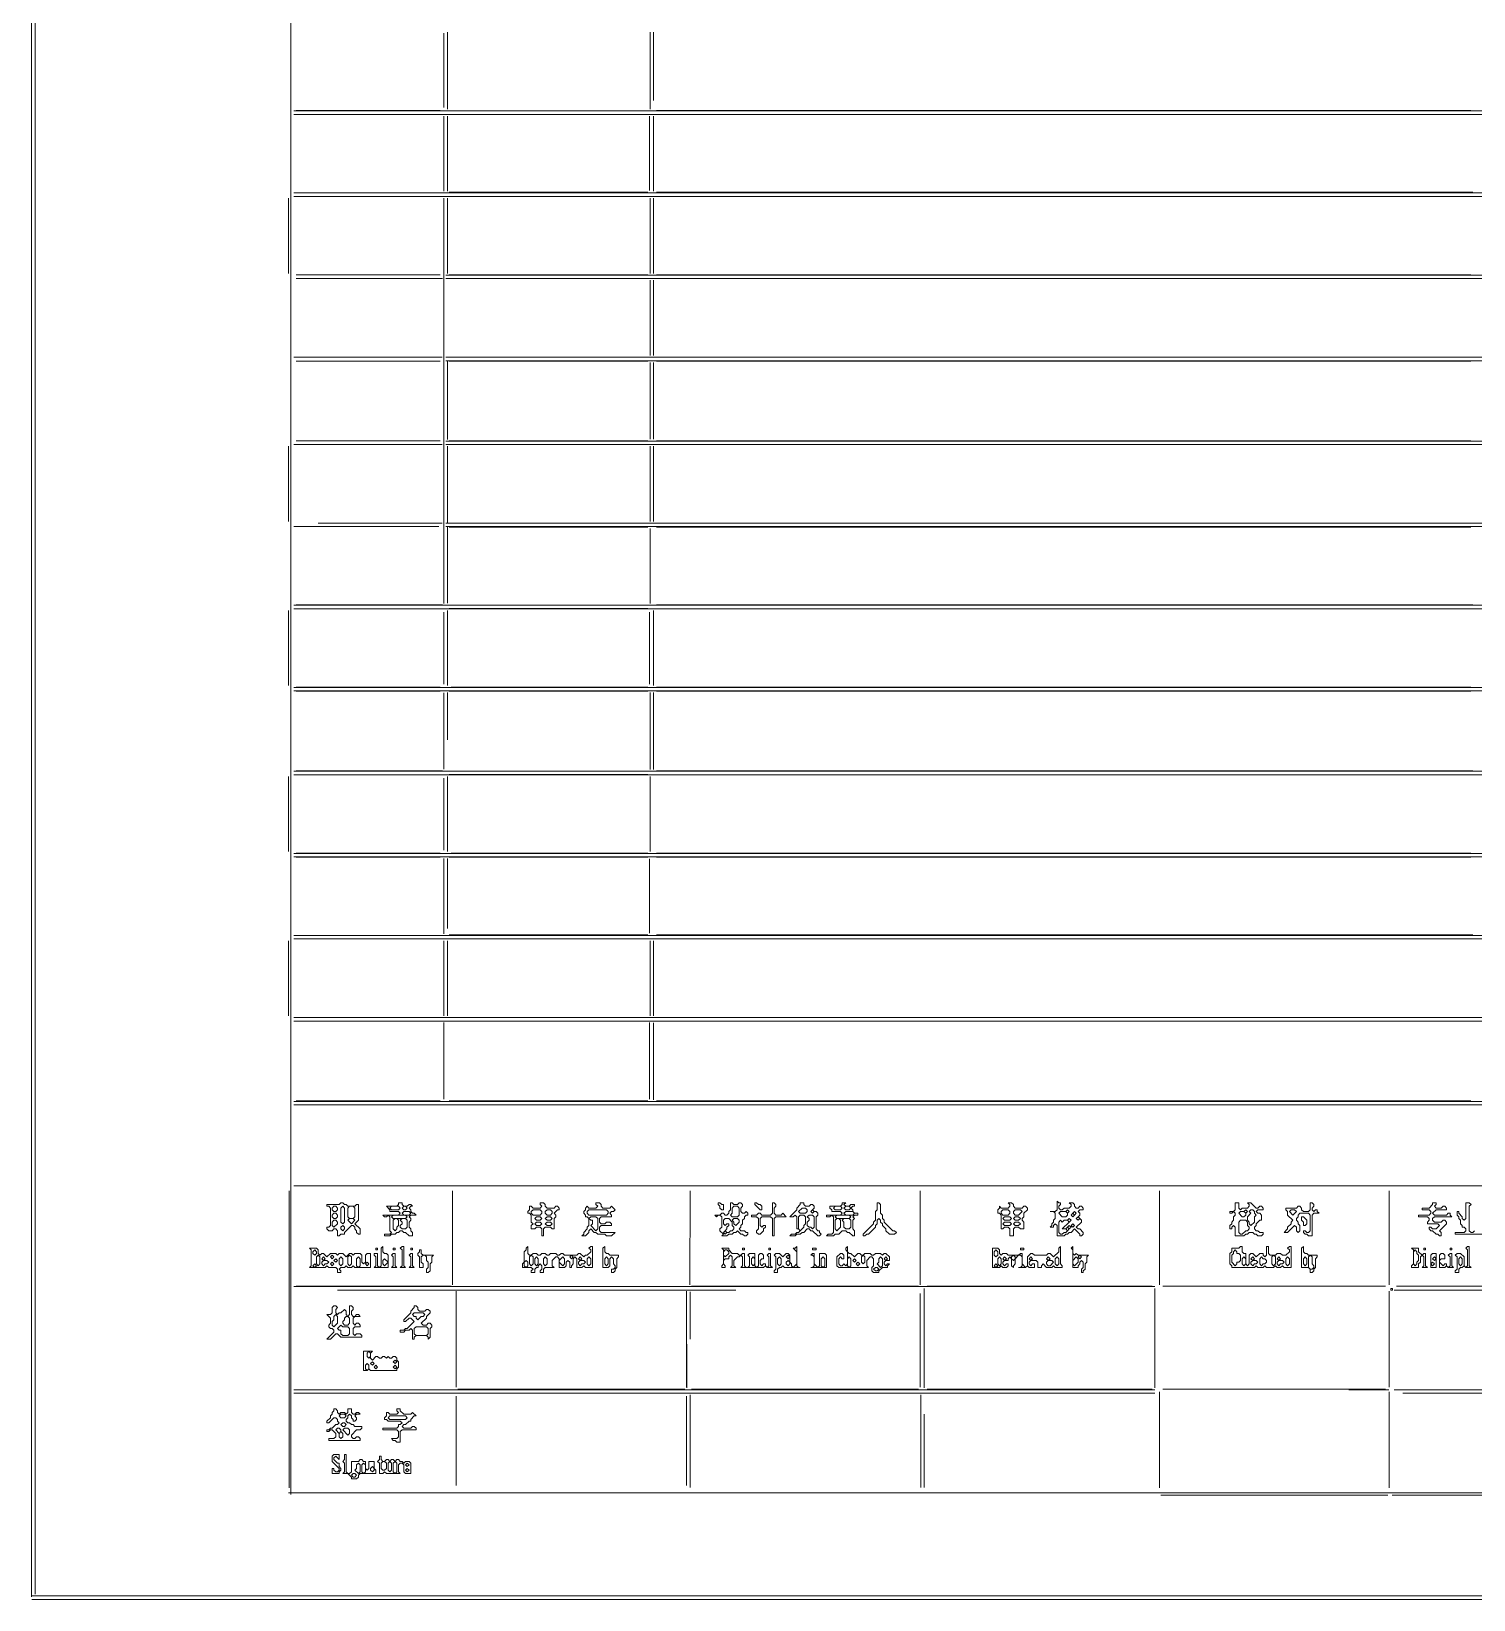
# Model space of a CAD drawing. Extents: x 58 to 1299, y 68 to 1824.
# Drawn here: x 58 to 884, y 68 to 966 of the extents above; entities that cross this region are included whole.
import ezdxf

# ---------------------------------------------------------------- set-up
doc = ezdxf.new("R2010")
doc.units = 0
doc.layers.add('TEXT_FALLBACK_OUTLINE', color=2, linetype='Continuous', lineweight=0)
doc.layers.add('TRACE_STRAIGHT', color=5, linetype='Continuous', lineweight=0)

msp = doc.modelspace()

# ---------------------------------------------------------------- linework, layer by layer
at = {"layer": 'TEXT_FALLBACK_OUTLINE', "color": 2}
for points in [[(235, 295), (234, 294), (227, 294), (227, 293), (228, 293), (229, 292), (229, 282), (228, 281), (227, 281), (227, 280), (228, 279), (230, 279), (231, 280), (232, 280), (233, 279), (233, 276), (234, 276), (235, 277), (237, 277), (237, 278), (241, 282), (242, 282), (243, 281), (243, 280), (244, 279), (244, 278), (245, 277), (246, 277), (246, 280), (243, 283), (245, 285), (245, 294), (244, 294), (243, 293), (239, 293), (238, 294), (237, 294), (236, 295)], [(230, 292), (231, 293), (232, 293), (233, 292), (233, 291), (232, 290), (231, 290), (230, 291)], [(230, 288), (231, 289), (232, 289), (233, 288), (233, 287), (232, 286), (231, 286), (230, 287)], [(235, 292), (236, 293), (237, 292), (237, 284), (236, 283), (235, 284)], [(239, 292), (240, 293), (242, 293), (243, 292), (243, 287), (242, 286), (240, 286), (239, 287)], [(268, 295), (268, 294), (267, 293), (261, 293), (263, 291), (263, 290), (268, 290), (269, 289), (268, 288), (259, 288), (260, 287), (261, 287), (262, 288), (263, 287), (263, 279), (264, 278), (263, 277), (260, 277), (260, 276), (263, 276), (264, 277), (266, 277), (267, 278), (268, 278), (269, 279), (270, 279), (271, 278), (272, 278), (274, 276), (276, 276), (276, 278), (275, 279), (275, 280), (274, 281), (274, 284), (275, 285), (275, 286), (274, 287), (275, 288), (278, 288), (277, 289), (276, 289), (275, 290), (275, 291), (274, 292), (275, 293), (276, 293), (275, 294), (274, 294), (273, 293), (271, 293), (270, 294), (270, 295)], [(263, 292), (264, 293), (268, 293), (269, 292), (268, 291), (264, 291)], [(264, 287), (265, 288), (272, 288), (273, 287), (272, 286), (265, 286)], [(270, 292), (271, 293), (272, 293), (273, 292), (272, 291), (271, 291)], [(270, 289), (271, 290), (274, 290), (275, 289), (274, 288), (271, 288)], [(349, 295), (349, 294), (350, 293), (349, 292), (345, 292), (344, 293), (343, 293), (343, 291), (342, 290), (342, 289), (343, 289), (344, 288), (344, 284), (345, 283), (344, 282), (344, 280), (346, 280), (347, 281), (349, 281), (350, 280), (350, 276), (351, 276), (351, 280), (352, 281), (355, 281), (356, 280), (357, 280), (357, 286), (358, 287), (358, 288), (357, 289), (359, 291), (360, 291), (360, 292), (359, 293), (358, 293), (357, 292), (353, 292), (352, 293), (352, 294), (351, 295)], [(344, 290), (345, 291), (349, 291), (350, 290), (350, 289), (349, 288), (345, 288), (344, 289)], [(352, 290), (353, 291), (355, 291), (356, 290), (356, 289), (355, 288), (353, 288), (352, 289)], [(381, 295), (381, 294), (382, 293), (381, 292), (377, 292), (376, 293), (375, 292), (375, 291), (374, 290), (374, 289), (375, 288), (375, 287), (376, 287), (377, 286), (377, 282), (376, 281), (376, 280), (374, 278), (374, 277), (373, 276), (375, 276), (377, 278), (377, 279), (378, 280), (380, 278), (381, 278), (382, 277), (386, 277), (387, 276), (390, 276), (392, 278), (384, 278), (383, 279), (383, 281), (384, 282), (390, 282), (390, 283), (389, 284), (387, 284), (386, 283), (384, 283), (383, 284), (383, 286), (384, 287), (390, 287), (390, 288), (389, 289), (390, 290), (391, 290), (392, 291), (390, 293), (389, 292), (385, 292), (384, 293), (384, 294), (383, 295)], [(376, 290), (377, 291), (387, 291), (388, 290), (388, 289), (387, 288), (377, 288), (376, 289)], [(458, 295), (458, 291), (457, 290), (457, 289), (456, 288), (455, 288), (454, 289), (453, 289), (452, 288), (449, 288), (450, 287), (451, 288), (452, 288), (453, 287), (453, 281), (452, 280), (452, 279), (454, 277), (453, 276), (456, 276), (457, 277), (459, 277), (460, 278), (461, 278), (462, 279), (464, 277), (465, 277), (466, 276), (467, 276), (468, 277), (468, 278), (467, 278), (466, 279), (464, 279), (463, 280), (464, 281), (464, 282), (465, 283), (465, 285), (466, 286), (466, 287), (467, 288), (468, 288), (468, 289), (467, 290), (466, 289), (465, 289), (464, 290), (464, 292), (465, 293), (465, 294), (464, 295), (463, 295), (462, 294), (460, 294), (459, 295)], [(451, 295), (451, 294), (452, 293), (452, 292), (453, 291), (454, 291), (454, 294), (453, 294), (452, 295)], [(459, 292), (460, 293), (462, 293), (463, 292), (463, 288), (462, 287), (459, 287), (458, 288), (459, 289)], [(482, 295), (482, 289), (481, 288), (476, 288), (475, 289), (474, 289), (473, 288), (470, 288), (470, 287), (473, 287), (474, 286), (474, 280), (473, 279), (473, 278), (474, 277), (475, 277), (477, 279), (477, 280), (478, 281), (478, 282), (477, 282), (476, 281), (475, 282), (475, 286), (476, 287), (481, 287), (482, 286), (482, 276), (483, 276), (483, 286), (484, 287), (490, 287), (488, 289), (487, 288), (484, 288), (483, 289), (483, 292), (484, 293), (484, 294), (483, 295)], [(472, 295), (472, 294), (475, 291), (476, 291), (476, 293), (475, 294), (474, 294), (473, 295)], [(498, 295), (498, 294), (496, 292), (496, 291), (492, 287), (494, 287), (495, 288), (496, 287), (496, 280), (497, 280), (498, 279), (497, 278), (496, 278), (495, 277), (493, 277), (492, 276), (495, 276), (496, 277), (498, 277), (499, 278), (500, 278), (502, 280), (503, 280), (504, 279), (505, 279), (508, 276), (509, 276), (510, 277), (509, 278), (509, 279), (508, 279), (507, 280), (507, 287), (508, 288), (508, 289), (507, 290), (506, 290), (505, 291), (506, 292), (506, 293), (505, 294), (504, 294), (503, 293), (501, 293), (500, 294), (500, 295)], [(499, 292), (501, 292), (502, 291), (502, 290), (501, 289), (498, 289), (497, 290)], [(497, 287), (498, 288), (500, 288), (501, 287), (501, 283), (500, 282), (500, 281), (498, 279), (497, 280)], [(502, 287), (503, 288), (505, 288), (506, 287), (506, 281), (505, 280), (504, 281), (503, 281), (502, 282), (502, 284), (503, 285), (503, 286)], [(504, 290), (505, 291), (506, 290), (505, 289)], [(522, 295), (522, 294), (521, 293), (515, 293), (515, 292), (516, 291), (516, 290), (521, 290), (522, 289), (521, 288), (513, 288), (513, 287), (515, 287), (516, 288), (517, 287), (517, 278), (516, 277), (514, 277), (513, 276), (517, 276), (518, 277), (520, 277), (522, 279), (524, 279), (525, 278), (526, 278), (528, 276), (529, 276), (529, 279), (528, 280), (528, 285), (529, 286), (528, 287), (529, 288), (531, 288), (531, 289), (529, 289), (528, 290), (528, 291), (527, 292), (528, 293), (529, 293), (529, 294), (527, 294), (526, 293), (524, 293), (523, 294), (524, 295)], [(517, 292), (518, 293), (521, 293), (522, 292), (521, 291), (518, 291)], [(518, 287), (519, 288), (526, 288), (527, 287), (526, 286), (519, 286)], [(523, 292), (524, 293), (526, 293), (527, 292), (526, 291), (524, 291)], [(523, 289), (524, 290), (528, 290), (529, 289), (528, 288), (524, 288)], [(542, 295), (542, 291), (541, 290), (541, 285), (540, 284), (540, 283), (534, 277), (534, 276), (535, 276), (536, 277), (537, 277), (541, 281), (541, 282), (542, 283), (542, 285), (543, 286), (544, 285), (544, 284), (545, 283), (545, 282), (547, 280), (547, 279), (549, 277), (552, 277), (553, 278), (552, 279), (551, 279), (546, 284), (546, 285), (545, 286), (545, 288), (544, 289), (544, 294), (543, 295)], [(617, 295), (618, 294), (618, 293), (617, 292), (613, 292), (612, 293), (612, 292), (611, 291), (611, 289), (612, 289), (613, 288), (613, 280), (614, 280), (615, 281), (617, 281), (618, 280), (618, 276), (620, 276), (620, 280), (621, 281), (623, 281), (624, 280), (626, 280), (626, 284), (625, 285), (625, 286), (626, 287), (626, 289), (628, 291), (628, 292), (627, 293), (626, 293), (625, 292), (621, 292), (620, 293), (620, 294), (619, 295)], [(613, 290), (614, 291), (617, 291), (618, 290), (618, 289), (617, 288), (614, 288), (613, 289)], [(620, 290), (621, 291), (624, 291), (625, 290), (623, 288), (621, 288), (620, 289)], [(645, 296), (645, 291), (644, 290), (641, 290), (643, 290), (644, 289), (644, 286), (643, 285), (643, 284), (642, 283), (642, 282), (641, 281), (643, 281), (643, 282), (644, 283), (645, 282), (645, 276), (649, 276), (650, 277), (651, 277), (652, 278), (653, 278), (655, 280), (658, 277), (658, 276), (659, 276), (660, 277), (660, 278), (658, 280), (657, 280), (656, 281), (659, 284), (659, 285), (657, 287), (658, 288), (658, 289), (657, 290), (658, 291), (660, 291), (660, 292), (659, 293), (658, 293), (657, 292), (656, 292), (655, 293), (655, 294), (654, 295), (652, 295), (653, 294), (653, 293), (652, 292), (649, 292), (648, 291), (647, 291), (646, 292), (646, 293), (647, 294), (647, 295), (646, 295)], [(646, 289), (647, 290), (650, 290), (651, 289), (651, 288), (650, 287), (648, 287)], [(650, 290), (651, 291), (652, 290), (651, 289)], [(653, 288), (654, 289), (655, 288), (654, 287)], [(654, 289), (655, 290), (656, 289), (655, 288)], [(747, 295), (747, 291), (746, 290), (744, 290), (744, 289), (745, 289), (746, 290), (747, 289), (747, 288), (746, 287), (746, 285), (745, 284), (745, 283), (744, 282), (744, 280), (745, 280), (745, 281), (746, 282), (747, 281), (747, 276), (752, 276), (753, 277), (754, 277), (755, 278), (757, 278), (758, 277), (759, 277), (760, 276), (762, 276), (763, 277), (763, 278), (761, 278), (760, 279), (759, 279), (758, 280), (758, 281), (759, 282), (759, 283), (761, 285), (762, 285), (762, 288), (761, 289), (760, 289), (759, 290), (760, 291), (763, 291), (763, 292), (762, 293), (761, 293), (760, 292), (759, 292), (756, 295), (754, 295), (755, 294), (755, 293), (754, 292), (751, 292), (750, 291), (749, 292), (749, 295)], [(749, 289), (750, 290), (752, 290), (753, 289), (753, 288), (752, 287), (751, 287)], [(752, 290), (753, 291), (754, 290), (753, 289)], [(755, 290), (756, 291), (757, 291), (758, 290), (758, 289), (759, 288), (758, 287), (758, 284), (756, 282), (755, 283), (755, 284), (754, 285), (754, 287), (756, 289)], [(790, 295), (790, 291), (789, 290), (786, 290), (785, 291), (785, 292), (784, 293), (783, 293), (782, 292), (776, 292), (776, 291), (777, 290), (777, 288), (780, 285), (779, 284), (779, 283), (777, 281), (777, 280), (775, 278), (777, 278), (781, 282), (782, 281), (782, 279), (783, 278), (784, 279), (784, 282), (783, 283), (783, 284), (782, 285), (782, 286), (783, 287), (783, 288), (784, 289), (789, 289), (790, 288), (790, 279), (789, 278), (788, 278), (787, 279), (786, 279), (786, 278), (787, 277), (788, 277), (789, 276), (791, 276), (791, 288), (792, 289), (795, 289), (794, 290), (794, 291), (793, 291), (792, 290), (791, 291), (791, 292), (792, 293), (792, 294), (791, 295)], [(778, 290), (779, 291), (781, 291), (782, 290), (780, 288)], [(860, 295), (860, 294), (858, 292), (854, 292), (854, 291), (858, 291), (859, 290), (859, 289), (858, 288), (852, 288), (852, 287), (857, 287), (858, 286), (858, 285), (857, 284), (857, 283), (863, 283), (864, 282), (862, 280), (860, 280), (859, 281), (858, 281), (858, 280), (859, 279), (860, 279), (862, 277), (863, 277), (864, 276), (865, 276), (865, 278), (864, 279), (868, 283), (868, 284), (867, 285), (866, 285), (865, 284), (861, 284), (860, 285), (860, 286), (861, 287), (871, 287), (870, 288), (870, 289), (869, 289), (868, 288), (861, 288), (860, 289), (862, 291), (868, 291), (868, 292), (867, 293), (866, 293), (865, 292), (862, 292), (861, 293), (862, 294), (862, 295)], [(230, 284), (231, 285), (232, 285), (233, 284), (233, 283), (231, 281), (230, 282)], [(235, 281), (236, 282), (237, 281), (237, 280), (236, 279), (235, 280)], [(239, 285), (240, 286), (242, 286), (243, 285), (241, 283)], [(265, 285), (266, 286), (267, 286), (268, 285), (268, 282), (267, 281), (267, 280), (266, 279), (265, 280)], [(269, 285), (270, 286), (272, 286), (273, 285), (273, 281), (272, 280), (270, 280), (269, 281), (269, 282), (270, 283), (270, 284)], [(346, 286), (347, 287), (349, 287), (350, 286), (349, 285), (347, 285)], [(346, 283), (347, 284), (349, 284), (350, 283), (349, 282), (347, 282)], [(352, 286), (353, 287), (355, 287), (356, 286), (355, 285), (353, 285)], [(352, 283), (353, 284), (355, 284), (356, 283), (355, 282), (353, 282)], [(377, 286), (378, 287), (381, 287), (382, 286), (382, 280), (381, 279), (378, 282), (379, 283), (379, 285), (378, 285)], [(454, 285), (455, 286), (457, 286), (459, 284), (459, 282), (460, 281), (460, 280), (459, 279), (458, 279), (457, 278), (456, 278), (455, 279), (456, 280), (456, 281), (457, 282), (457, 283), (456, 283), (455, 282), (454, 283)], [(454, 278), (455, 279), (456, 278), (455, 277)], [(459, 285), (460, 286), (462, 286), (463, 285), (463, 284), (461, 282), (460, 283), (460, 284)], [(518, 285), (519, 286), (520, 286), (521, 285), (521, 281), (519, 279), (518, 280)], [(522, 285), (523, 286), (526, 286), (527, 285), (527, 281), (526, 280), (524, 280), (523, 281), (523, 284)], [(614, 286), (615, 287), (618, 287), (619, 286), (618, 285), (615, 285)], [(614, 283), (615, 284), (618, 284), (619, 283), (618, 282), (615, 282)], [(620, 286), (621, 287), (623, 287), (624, 286), (623, 285), (621, 285)], [(620, 283), (621, 284), (623, 284), (624, 283), (623, 282), (621, 282)], [(646, 284), (647, 285), (648, 284), (649, 285), (651, 285), (652, 284), (648, 280), (650, 280), (651, 279), (650, 278), (649, 278), (648, 277), (647, 277), (646, 278)], [(650, 280), (651, 281), (652, 280), (651, 279)], [(651, 285), (652, 286), (653, 285), (652, 284)], [(651, 281), (652, 282), (653, 281), (652, 280)], [(653, 282), (654, 283), (655, 282), (654, 281)], [(656, 286), (657, 287), (658, 286), (657, 285)], [(749, 284), (750, 285), (753, 285), (754, 284), (754, 282), (755, 281), (755, 280), (754, 279), (753, 279), (751, 277), (750, 277), (749, 278)], [(785, 287), (785, 285), (786, 284), (786, 282), (787, 282), (788, 283), (788, 285), (786, 287)], [(259, 270), (258, 269), (258, 259), (257, 258), (256, 259), (256, 266), (254, 266), (254, 265), (255, 264), (255, 259), (254, 258), (262, 258), (262, 265), (261, 266), (260, 266), (259, 267)], [(270, 270), (269, 269), (270, 268), (270, 259), (269, 258), (272, 258), (271, 259), (271, 270)], [(386, 270), (385, 269), (385, 258), (388, 258), (389, 259), (389, 263), (390, 264), (391, 263), (391, 260), (392, 259), (392, 258), (391, 257), (390, 257), (390, 255), (391, 255), (392, 256), (392, 257), (393, 258), (393, 263), (394, 264), (394, 265), (389, 265), (388, 266), (387, 266), (386, 267)], [(496, 270), (495, 269), (494, 269), (496, 267), (496, 260), (494, 258), (493, 259), (493, 260), (492, 261), (492, 265), (491, 266), (490, 266), (488, 264), (486, 266), (484, 266), (483, 265), (484, 264), (484, 257), (483, 256), (483, 255), (485, 255), (485, 257), (486, 258), (487, 258), (488, 259), (489, 258), (498, 258), (497, 258), (496, 259)], [(525, 270), (524, 269), (524, 268), (525, 267), (525, 260), (524, 259), (523, 260), (522, 259), (521, 259), (520, 260), (520, 263), (521, 264), (522, 263), (523, 263), (523, 265), (522, 266), (521, 266), (519, 264), (519, 259), (520, 258), (537, 258), (536, 259), (536, 262), (538, 264), (539, 264), (540, 263), (540, 259), (539, 258), (539, 256), (540, 255), (543, 255), (543, 256), (545, 258), (548, 258), (548, 259), (549, 260), (548, 260), (547, 259), (546, 260), (546, 261), (547, 262), (549, 262), (549, 264), (547, 266), (546, 266), (545, 265), (544, 266), (541, 266), (540, 265), (539, 265), (538, 266), (535, 266), (534, 265), (533, 265), (532, 266), (531, 266), (529, 264), (527, 266), (526, 266), (525, 267)], [(654, 270), (653, 269), (654, 268), (654, 258), (657, 258), (657, 259), (658, 260), (658, 261), (659, 262), (660, 261), (660, 258), (659, 257), (659, 255), (660, 255), (660, 256), (661, 257), (661, 260), (662, 261), (662, 264), (663, 265), (657, 265), (656, 266), (655, 265), (654, 266)], [(750, 270), (749, 269), (745, 269), (745, 267), (744, 266), (744, 260), (745, 259), (745, 258), (758, 258), (759, 259), (760, 258), (763, 258), (764, 259), (765, 258), (769, 258), (770, 259), (771, 258), (773, 258), (774, 259), (775, 258), (779, 258), (779, 270), (778, 270), (777, 269), (778, 268), (778, 267), (776, 265), (774, 265), (773, 266), (771, 266), (770, 265), (767, 265), (766, 266), (766, 270), (765, 270), (765, 265), (764, 264), (763, 265), (763, 266), (761, 266), (759, 264), (757, 266), (756, 266), (755, 265), (755, 260), (754, 259), (753, 260), (753, 266), (752, 266), (751, 267), (751, 270)], [(786, 270), (785, 269), (785, 258), (789, 258), (790, 257), (790, 255), (791, 255), (792, 256), (792, 257), (793, 258), (793, 263), (794, 264), (794, 265), (789, 265), (788, 266), (787, 266), (786, 267)], [(880, 270), (879, 269), (880, 268), (880, 259), (879, 258), (878, 259), (878, 264), (876, 266), (874, 266), (873, 265), (874, 264), (874, 257), (873, 256), (873, 255), (875, 255), (875, 257), (876, 258), (877, 258), (878, 259), (879, 258), (882, 258), (881, 259), (881, 270)], [(217, 269), (218, 268), (218, 259), (217, 258), (226, 258), (227, 259), (228, 258), (232, 258), (233, 257), (233, 255), (235, 255), (235, 256), (234, 257), (235, 258), (237, 258), (238, 259), (239, 258), (241, 258), (242, 259), (243, 258), (252, 258), (252, 266), (250, 266), (249, 265), (249, 261), (248, 260), (247, 261), (247, 265), (246, 266), (243, 266), (242, 265), (241, 266), (240, 266), (238, 264), (236, 266), (234, 266), (233, 265), (232, 266), (229, 266), (227, 264), (225, 266), (224, 266), (223, 265), (222, 266), (222, 268), (221, 269)], [(219, 267), (220, 268), (221, 267), (221, 266), (220, 265), (219, 266)], [(221, 264), (222, 265), (223, 264), (223, 260), (222, 259), (221, 260)], [(224, 263), (225, 264), (226, 263), (225, 262)], [(224, 261), (225, 262), (227, 262), (228, 261), (227, 260), (226, 260), (225, 259), (224, 260)], [(229, 264), (230, 265), (231, 264), (230, 263)], [(229, 260), (230, 261), (231, 260), (230, 259)], [(231, 262), (232, 263), (233, 262), (232, 261)], [(234, 263), (235, 264), (236, 263), (236, 260), (235, 259), (234, 260)], [(239, 264), (240, 265), (241, 264), (241, 260), (240, 259), (239, 260)], [(244, 263), (245, 264), (246, 263), (246, 259), (245, 258), (244, 259)], [(249, 260), (250, 261), (251, 260), (250, 259)], [(255, 269), (255, 268), (256, 268), (256, 269)], [(259, 262), (260, 263), (262, 261), (260, 259), (259, 260)], [(265, 266), (264, 265), (265, 264), (265, 259), (264, 258), (267, 258), (266, 259), (266, 266)], [(265, 269), (265, 268), (266, 268), (266, 269)], [(275, 266), (274, 265), (275, 264), (275, 259), (274, 258), (277, 258), (276, 259), (276, 266)], [(275, 269), (275, 268), (276, 268), (276, 269)], [(280, 268), (280, 267), (279, 266), (279, 265), (280, 264), (280, 258), (282, 258), (282, 260), (281, 261), (281, 264), (282, 265), (283, 265), (284, 264), (284, 262), (285, 261), (285, 258), (284, 257), (284, 255), (285, 255), (286, 256), (286, 260), (287, 261), (287, 264), (288, 265), (282, 265), (281, 266), (281, 268)], [(340, 261), (341, 262), (342, 261), (342, 259), (341, 258), (340, 259)], [(343, 264), (344, 265), (345, 264), (345, 260), (344, 259), (343, 260)], [(346, 263), (347, 264), (348, 263), (348, 260), (347, 259), (346, 260)], [(351, 263), (352, 264), (353, 263), (353, 260), (352, 259), (351, 260)], [(362, 264), (363, 263), (363, 260), (362, 259), (360, 261), (360, 262)], [(366, 264), (367, 265), (368, 264), (367, 263)], [(371, 263), (372, 264), (373, 263), (372, 262)], [(371, 261), (372, 262), (374, 262), (375, 261), (374, 260), (373, 260), (372, 259), (371, 260)], [(376, 263), (377, 264), (378, 263), (378, 260), (377, 259), (376, 260)], [(386, 263), (387, 264), (388, 263), (388, 260), (387, 259), (386, 260)], [(454, 267), (455, 268), (456, 268), (457, 267), (457, 266), (455, 264), (454, 265)], [(465, 269), (465, 268), (466, 268), (466, 269)], [(470, 263), (471, 264), (472, 263), (472, 260), (471, 259), (470, 260)], [(480, 269), (480, 268), (481, 268), (481, 269)], [(485, 263), (486, 264), (487, 263), (487, 260), (486, 259), (485, 260)], [(490, 264), (491, 265), (492, 264), (491, 263)], [(490, 261), (491, 262), (492, 261), (492, 260), (491, 259), (490, 260)], [(505, 266), (504, 265), (505, 265), (506, 264), (506, 259), (505, 258), (504, 258), (513, 258), (513, 265), (512, 266), (509, 266), (509, 259), (508, 258), (506, 260), (506, 266)], [(505, 269), (505, 268), (507, 268), (507, 269)], [(510, 263), (511, 264), (512, 263), (512, 259), (511, 258), (510, 259)], [(525, 263), (526, 264), (527, 263), (527, 259), (526, 258), (525, 259)], [(528, 262), (529, 263), (530, 262), (529, 261)], [(530, 260), (531, 261), (532, 260), (531, 259)], [(533, 264), (534, 265), (535, 264), (535, 261), (534, 260), (533, 261)], [(543, 263), (544, 264), (545, 263), (545, 259), (544, 258), (542, 260), (543, 261)], [(546, 263), (547, 264), (548, 263), (547, 262)], [(609, 267), (610, 268), (611, 267), (611, 265), (610, 264), (609, 265)], [(611, 263), (612, 264), (613, 263), (613, 260), (612, 259), (611, 260)], [(614, 263), (615, 264), (616, 263), (615, 262)], [(619, 264), (620, 265), (621, 264), (621, 263), (620, 262), (619, 263)], [(624, 269), (624, 268), (626, 268), (626, 269)], [(629, 263), (630, 264), (631, 263), (630, 262)], [(639, 263), (640, 264), (641, 263), (640, 262)], [(639, 261), (640, 262), (642, 262), (643, 261), (641, 259), (640, 259), (639, 260)], [(644, 263), (645, 264), (646, 263), (646, 260), (645, 259), (644, 260)], [(656, 264), (657, 263), (657, 261), (655, 259), (654, 260), (654, 262)], [(657, 264), (658, 265), (659, 264), (658, 263)], [(746, 267), (747, 268), (748, 267), (748, 266), (749, 266), (750, 265), (750, 262), (749, 261), (748, 261), (748, 260), (747, 259), (745, 261), (745, 265), (746, 266)], [(751, 263), (752, 264), (753, 263), (753, 260), (752, 259), (751, 260)], [(756, 263), (757, 264), (758, 263), (757, 262)], [(756, 261), (757, 262), (759, 262), (760, 261), (759, 260), (758, 260), (757, 259), (756, 260)], [(761, 263), (762, 264), (763, 263), (764, 263), (765, 262), (765, 261), (764, 260), (763, 260), (762, 259), (761, 260)], [(768, 264), (769, 265), (770, 264), (770, 260), (769, 259), (768, 260)], [(771, 263), (772, 264), (773, 263), (772, 262)], [(771, 261), (772, 262), (774, 262), (775, 261), (774, 260), (773, 260), (772, 259), (771, 260)], [(776, 263), (777, 264), (778, 263), (778, 260), (777, 259), (776, 260)], [(786, 263), (787, 264), (788, 263), (788, 260), (787, 259), (786, 260)], [(789, 264), (790, 265), (791, 264), (791, 260), (792, 259), (792, 258), (791, 257), (790, 257), (789, 258)], [(848, 269), (849, 268), (849, 260), (848, 259), (848, 258), (852, 258), (852, 260), (853, 261), (853, 264), (854, 265), (855, 264), (855, 259), (854, 258), (857, 258), (856, 259), (856, 266), (855, 266), (854, 265), (852, 267), (852, 269)], [(849, 267), (850, 268), (851, 267), (851, 266), (852, 265), (852, 262), (851, 261), (851, 260), (850, 259), (849, 260)], [(855, 269), (855, 268), (856, 268), (856, 269)], [(860, 266), (859, 265), (859, 258), (862, 258), (862, 266)], [(859, 260), (860, 261), (861, 260), (860, 259)], [(860, 263), (861, 264), (862, 263), (861, 262)], [(865, 266), (864, 265), (864, 258), (867, 258), (868, 259), (869, 258), (872, 258), (871, 259), (871, 266), (870, 266), (869, 265), (870, 264), (870, 259), (869, 258), (868, 259), (868, 260), (867, 260), (866, 259), (864, 261), (864, 262), (865, 263), (867, 263), (867, 265), (866, 266)], [(870, 269), (870, 268), (871, 268), (871, 269)], [(875, 263), (876, 264), (877, 263), (877, 260), (876, 259), (875, 260)], [(219, 259), (220, 260), (221, 259), (220, 258)], [(540, 257), (541, 258), (542, 258), (543, 257), (542, 256), (541, 256)], [(609, 259), (610, 260), (611, 259), (610, 258)], [(836, 246), (837, 246), (837, 245), (836, 245)], [(231, 236), (230, 235), (230, 232), (229, 231), (227, 231), (229, 229), (229, 226), (228, 225), (228, 224), (229, 223), (230, 223), (231, 222), (231, 221), (227, 217), (229, 217), (232, 220), (233, 220), (235, 218), (247, 218), (247, 219), (246, 220), (244, 220), (243, 219), (242, 220), (242, 223), (243, 224), (246, 224), (246, 225), (245, 226), (244, 226), (243, 225), (242, 226), (242, 229), (243, 230), (246, 230), (245, 231), (244, 231), (243, 230), (242, 230), (241, 231), (241, 233), (242, 234), (242, 235), (241, 236), (240, 236), (240, 231), (239, 230), (238, 231), (238, 233), (237, 234), (235, 232), (234, 232), (233, 231), (232, 232), (232, 234), (233, 235), (232, 236)], [(277, 236), (277, 235), (275, 233), (275, 232), (271, 228), (271, 227), (272, 227), (274, 229), (275, 229), (277, 227), (273, 223), (272, 223), (271, 222), (269, 222), (269, 221), (271, 221), (272, 222), (274, 222), (275, 223), (276, 222), (276, 217), (277, 217), (277, 218), (278, 219), (284, 219), (285, 218), (285, 217), (286, 218), (286, 223), (287, 224), (287, 225), (286, 226), (285, 226), (284, 225), (282, 225), (281, 226), (284, 229), (284, 230), (286, 232), (286, 233), (285, 234), (284, 234), (283, 233), (280, 233), (279, 234), (279, 235), (278, 236)], [(231, 230), (232, 231), (233, 230), (233, 226), (231, 224), (230, 225), (230, 227), (231, 228)], [(235, 225), (236, 224), (239, 224), (240, 223), (240, 220), (239, 219), (236, 219), (235, 220), (235, 222), (234, 222), (233, 223)], [(237, 229), (238, 230), (239, 230), (240, 229), (240, 226), (239, 225), (237, 225), (236, 226), (236, 227), (237, 228)], [(276, 231), (277, 232), (282, 232), (283, 231), (282, 230), (281, 230), (279, 228), (278, 229), (278, 230), (277, 230)], [(277, 223), (278, 224), (284, 224), (285, 223), (285, 220), (284, 219), (278, 219), (277, 220)], [(248, 210), (248, 199), (250, 199), (251, 200), (252, 199), (267, 199), (267, 200), (268, 201), (268, 204), (267, 205), (267, 206), (266, 207), (265, 207), (264, 206), (263, 206), (262, 207), (261, 206), (260, 207), (259, 207), (258, 206), (257, 206), (256, 207), (255, 207), (253, 205), (252, 206), (252, 209), (253, 210)], [(250, 209), (251, 210), (252, 209), (252, 207), (251, 206), (250, 207)], [(249, 202), (250, 203), (251, 202), (251, 200), (250, 199), (249, 200)], [(252, 203), (253, 204), (254, 203), (253, 202)], [(254, 201), (255, 202), (256, 201), (255, 200)], [(265, 204), (266, 205), (267, 204), (266, 203)], [(265, 201), (266, 202), (267, 201), (266, 200)], [(234, 173), (235, 174), (237, 174), (238, 173), (237, 172), (235, 172)], [(267, 177), (267, 176), (268, 175), (267, 174), (263, 174), (262, 175), (261, 175), (261, 173), (260, 172), (260, 171), (261, 171), (262, 170), (269, 170), (270, 169), (269, 168), (268, 168), (268, 167), (267, 166), (259, 166), (259, 165), (267, 165), (268, 164), (268, 161), (267, 160), (264, 160), (265, 159), (266, 159), (267, 158), (269, 158), (269, 164), (270, 165), (278, 165), (278, 166), (277, 167), (276, 167), (275, 166), (271, 166), (270, 167), (271, 168), (272, 168), (274, 170), (275, 170), (275, 171), (277, 173), (278, 173), (276, 175), (275, 174), (271, 174), (269, 176), (269, 177)], [(262, 172), (263, 173), (272, 173), (273, 172), (272, 171), (263, 171)], [(232, 165), (233, 166), (234, 166), (235, 165), (235, 164), (234, 163)], [(234, 163), (235, 164), (236, 163), (236, 161), (235, 160), (234, 161)], [(235, 168), (236, 169), (237, 169), (238, 168), (237, 167), (236, 167)], [(236, 165), (237, 166), (239, 166), (240, 165), (240, 163), (239, 162)], [(231, 151), (230, 150), (230, 147), (234, 143), (234, 142), (233, 141), (232, 141), (231, 142), (231, 143), (230, 143), (230, 140), (234, 140), (234, 141), (235, 142), (235, 143), (234, 144), (234, 146), (233, 146), (231, 148), (231, 149), (232, 150), (234, 148), (234, 151)], [(237, 151), (237, 148), (236, 147), (237, 146), (237, 141), (236, 140), (239, 140), (241, 138), (241, 137), (244, 137), (245, 138), (245, 139), (246, 140), (255, 140), (255, 142), (254, 143), (254, 147), (251, 147), (251, 143), (250, 142), (249, 143), (249, 147), (248, 147), (247, 148), (246, 148), (245, 147), (241, 147), (241, 141), (240, 140), (239, 140), (238, 141), (238, 151)], [(244, 145), (245, 146), (246, 145), (246, 141), (245, 140), (243, 142), (244, 143)], [(247, 145), (248, 146), (249, 145), (249, 141), (248, 140), (247, 141)], [(252, 143), (253, 144), (254, 143), (254, 142), (253, 141), (252, 142)], [(257, 150), (257, 148), (256, 147), (257, 146), (257, 140), (259, 140), (260, 141), (261, 140), (269, 140), (268, 141), (268, 145), (269, 146), (270, 146), (271, 145), (271, 141), (272, 140), (275, 140), (275, 146), (274, 147), (272, 147), (271, 146), (270, 147), (269, 147), (268, 148), (267, 148), (266, 147), (265, 148), (264, 148), (263, 147), (262, 148), (261, 148), (260, 147), (259, 147), (258, 148), (258, 150)], [(258, 146), (259, 147), (260, 147), (261, 146), (261, 143), (260, 142), (259, 142), (258, 143)], [(262, 146), (263, 147), (264, 146), (264, 142), (263, 141), (262, 142)], [(265, 146), (266, 147), (267, 146), (267, 141), (266, 140), (265, 141)], [(272, 145), (273, 146), (274, 145), (273, 144)], [(241, 139), (242, 140), (243, 140), (244, 139), (243, 138), (242, 138)], [(272, 142), (273, 143), (274, 142), (273, 141)]]:
    msp.add_lwpolyline(points, close=True, dxfattribs=at)
for points in [[(884, 279), (883, 278), (882, 278), (881, 279), (881, 293), (882, 294), (881, 295), (879, 295), (879, 286), (878, 285), (877, 286), (877, 287), (875, 289), (875, 290), (874, 290), (874, 288), (875, 287), (875, 286), (876, 285), (876, 283), (877, 282), (877, 281), (878, 281), (879, 280), (879, 279), (878, 278), (873, 278), (873, 277), (892, 277)], [(342, 270), (341, 269), (341, 268), (340, 267), (340, 261), (339, 260), (339, 258), (344, 258), (345, 257), (344, 256), (344, 255), (346, 255), (346, 257), (347, 258), (348, 258), (348, 259), (349, 260), (350, 259), (350, 257), (349, 256), (349, 255), (351, 255), (351, 257), (352, 258), (357, 258), (356, 259), (356, 262), (358, 264), (359, 264), (360, 263), (360, 258), (363, 258), (364, 259), (364, 261), (365, 262), (366, 261), (366, 258), (367, 258), (367, 259), (368, 260), (368, 263), (369, 264), (370, 263), (370, 258), (373, 258), (374, 259), (375, 258), (379, 258), (379, 270), (378, 270), (377, 269), (378, 268), (378, 267), (376, 265), (375, 265), (374, 264), (372, 266), (371, 266), (370, 265), (363, 265), (362, 266), (361, 266), (360, 265), (359, 265)], [(359, 265), (358, 266), (355, 266), (354, 265), (353, 265), (352, 266), (350, 266), (349, 265), (348, 265), (347, 266), (345, 266), (344, 265), (343, 265), (342, 266), (342, 270)], [(647, 270), (646, 269), (646, 267), (643, 264), (641, 266), (640, 266), (639, 265), (632, 265), (631, 266), (630, 266), (628, 264), (628, 259), (627, 258), (625, 260), (625, 266), (624, 266), (623, 265), (617, 265), (616, 266), (614, 266), (613, 265), (612, 266), (612, 268), (611, 269), (608, 269), (608, 258), (612, 258), (613, 259), (614, 258), (616, 258), (617, 259), (617, 260), (616, 260), (615, 259), (614, 260), (614, 261), (615, 262), (617, 262), (617, 263), (618, 264), (619, 263), (619, 259), (620, 258), (620, 259), (621, 260), (621, 263), (623, 265), (624, 265), (625, 264), (625, 259), (624, 258), (623, 258), (627, 258), (628, 259), (629, 258), (632, 258), (632, 260), (631, 260), (630, 259), (629, 260), (629, 261), (630, 262), (633, 262), (634, 261)], [(634, 261), (634, 258), (636, 258), (636, 259), (637, 260), (639, 258), (642, 258), (643, 259), (644, 258), (648, 258), (648, 259), (647, 260), (647, 270)], [(453, 269), (454, 268), (454, 260), (453, 259), (453, 258), (455, 258), (455, 259), (454, 260), (454, 262), (455, 263), (457, 263), (457, 264), (458, 265), (459, 264), (459, 259), (458, 258), (461, 258), (460, 259), (460, 262), (462, 264), (463, 264), (464, 265), (465, 264), (465, 259), (464, 258), (477, 258), (478, 259), (479, 258), (482, 258), (481, 259), (481, 266), (480, 266), (479, 265), (480, 264), (480, 259), (479, 258), (478, 259), (478, 260), (477, 260), (476, 259), (475, 260), (475, 262), (476, 263), (477, 263), (477, 265), (476, 266), (475, 266), (474, 265), (474, 259), (473, 258), (472, 259), (472, 266), (469, 266), (468, 265), (469, 264), (469, 259), (468, 258), (467, 258), (466, 259), (466, 266), (465, 266), (464, 265), (463, 265), (462, 266)], [(462, 266), (459, 266), (457, 268), (457, 269), (453, 269)], [(231, 177), (231, 176), (230, 175), (230, 174), (229, 173), (229, 172), (227, 170), (227, 169), (228, 169), (231, 172), (232, 172), (233, 171), (233, 170), (234, 169), (233, 168), (232, 168), (230, 166), (229, 166), (228, 165), (227, 165), (227, 164), (228, 164), (229, 165), (230, 165), (232, 163), (232, 161), (231, 160), (228, 160), (228, 159), (246, 159), (246, 160), (245, 161), (244, 161), (243, 160), (242, 160), (241, 161), (241, 162), (244, 165), (246, 165), (247, 166), (247, 167), (243, 167), (242, 168), (241, 168), (240, 169), (239, 169), (238, 170), (238, 171), (239, 172), (239, 173), (240, 174), (241, 173), (241, 172), (242, 171), (242, 170), (243, 170), (244, 171), (244, 172), (243, 173), (244, 174), (246, 174), (245, 175), (244, 175), (243, 174)], [(243, 174), (242, 174), (241, 175), (241, 177), (239, 177), (239, 175), (238, 174), (237, 175), (235, 175), (234, 174), (233, 175), (233, 176), (232, 177), (231, 177)]]:
    msp.add_lwpolyline(points, dxfattribs=at)
at = {"layer": 'TRACE_STRAIGHT', "color": 5}
for p, q in [((57.77, 1823.12), (57.77, 69.38)), ((60, 1822), (60, 71)), ((206.31, 128.12), (206.31, 1763.12)), ((293.89, 964.38), (293.89, 921.88)), ((296, 965), (296, 921)), ((412, 965), (412, 921)), ((414, 965), (414, 926)), ((208, 920), (1236, 920)), ((208, 918), (1236, 918)), ((209.37, 917.85), (291.88, 917.85)), ((209.37, 920.14), (291.88, 920.14)), ((294, 917), (294, 874)), ((296, 917), (296, 874)), ((296.88, 917.85), (410.62, 917.85)), ((411.61, 916.88), (411.61, 874.38)), ((414, 917), (414, 874)), ((415.62, 920.14), (881.88, 920.14)), ((415.62, 917.85), (881.88, 917.85)), ((208, 873), (1236, 873)), ((208, 871), (1236, 871)), ((296.88, 873.4), (410.62, 873.4)), ((415.62, 873.4), (883.12, 873.4)), ((205, 870), (205, 827)), ((293.89, 869.38), (293.89, 828.12)), ((294, 870), (294, 638)), ((296, 870), (296, 827)), ((412, 870), (412, 827)), ((414, 870), (414, 827)), ((209.37, 826.11), (291.88, 826.11)), ((295, 826), (1236, 826)), ((296.88, 826.1), (410.62, 826.1)), ((415.62, 826.11), (881.88, 826.11)), ((209.37, 824.01), (293.13, 824.03)), ((295, 824), (1236, 824)), ((412, 823), (412, 780)), ((414, 823), (414, 780)), ((208, 779), (293, 779)), ((209.37, 776.72), (291.88, 776.71)), ((293.89, 775.62), (293.89, 733.12)), ((295, 779), (1236, 779)), ((295, 777), (1236, 777)), ((295.97, 776.88), (295.97, 731.88)), ((296.88, 776.72), (410.62, 776.72)), ((412, 776), (412, 732)), ((414, 776), (414, 732)), ((415.62, 776.72), (881.88, 776.71)), ((205, 728), (205, 685)), ((208, 729), (293, 729)), ((209.37, 731.11), (291.88, 731.11)), ((295, 731), (1236, 731)), ((295, 729), (1236, 729)), ((295.97, 684.38), (295.97, 728.12)), ((296.88, 731.1), (410.62, 731.1)), ((412, 728), (412, 685)), ((414, 728), (414, 685)), ((415.62, 731.11), (881.88, 731.11)), ((222, 684), (293, 684)), ((295, 684), (1236, 684)), ((208, 682), (291, 682)), ((293.88, 680.63), (293.93, 638.12)), ((295, 682), (1236, 682)), ((295.97, 681.88), (295.97, 638.12)), ((296.88, 681.72), (410.62, 681.72)), ((412, 681), (412, 638)), ((415.62, 681.72), (881.88, 681.71)), ((205, 634), (205, 591)), ((208, 637), (1236, 637)), ((208, 635), (1236, 635)), ((209.37, 637.24), (293.13, 637.22)), ((293.89, 591.88), (293.89, 633.12)), ((296, 634), (296, 591)), ((296.88, 635.15), (410.62, 635.15)), ((411.6, 591.88), (411.6, 633.12)), ((414, 634), (414, 591)), ((415.62, 637.23), (883.12, 637.23)), ((208, 590), (1236, 590)), ((208, 588), (1236, 588)), ((209.37, 587.85), (291.88, 587.85)), ((209.37, 590.14), (291.88, 590.14)), ((293.88, 586.88), (293.93, 543.12)), ((296, 587), (296, 560)), ((296.88, 587.85), (410.62, 587.85)), ((298.12, 590.14), (410.62, 590.14)), ((412, 587), (412, 543)), ((414, 587), (414, 543)), ((415.62, 590.14), (881.88, 590.14)), ((415.62, 587.85), (881.88, 587.85)), ((205, 539), (205, 496)), ((208, 542), (1236, 542)), ((208, 540), (1236, 540)), ((209.37, 542.24), (293.13, 542.22)), ((296, 539), (296, 496)), ((296.88, 540.15), (410.62, 540.15)), ((412, 539), (412, 496)), ((415.62, 542.23), (883.12, 542.23)), ((293.89, 496.88), (293.89, 538.12)), ((208, 495), (1236, 495)), ((209.37, 495.14), (291.88, 495.14)), ((298.12, 495.14), (410.62, 495.14)), ((415.62, 495.14), (881.88, 495.14)), ((208, 493), (1236, 493)), ((209.37, 492.85), (291.88, 492.85)), ((294, 492), (294, 449)), ((296, 492), (296, 452)), ((296.88, 492.85), (410.62, 492.85)), ((411.61, 491.88), (411.61, 449.38)), ((415.62, 492.85), (881.88, 492.85)), ((205, 445), (205, 402)), ((208, 448), (1236, 448)), ((208, 446), (1236, 446)), ((294, 445), (294, 402)), ((296, 445), (296, 402)), ((296.88, 448.4), (410.62, 448.4)), ((412, 445), (412, 402)), ((414, 445), (414, 402)), ((415.62, 448.4), (883.12, 448.4)), ((208, 401), (1236, 401)), ((208, 399), (1236, 399)), ((209.37, 399.01), (293.13, 399.03)), ((293.91, 354.38), (293.91, 398.12)), ((296.88, 401.1), (410.62, 401.1)), ((411.61, 354.38), (411.61, 398.12)), ((414, 398), (414, 354)), ((415.62, 401.11), (881.88, 401.11)), ((208, 353), (1236, 353)), ((208, 351), (894, 351)), ((209.37, 353.4), (291.88, 353.4)), ((296.88, 353.4), (410.62, 353.4)), ((415.62, 353.4), (881.88, 353.4)), ((205.35, 131.88), (205.37, 301.88)), ((208.12, 304.73), (1236.87, 304.73)), ((298.91, 301.88), (298.91, 248.12)), ((434.83, 248.12), (434.87, 301.88)), ((566.61, 248.12), (566.61, 301.88)), ((703.58, 248.12), (703.62, 301.88)), ((835.13, 301.88), (835.17, 248.12)), ((208, 247), (701, 247)), ((209.37, 247.24), (298.12, 247.22)), ((233, 245), (461, 245)), ((300.97, 189.38), (300.97, 244.38)), ((432.78, 244.38), (432.78, 189.38)), ((435, 244), (435, 217)), ((435.62, 247.23), (565.62, 247.23)), ((566.59, 243.13), (566.62, 189.37)), ((569, 246), (569, 189)), ((570.62, 247.23), (699.38, 247.23)), ((701, 246), (701, 189)), ((705.62, 247.23), (833.12, 247.23)), ((835.13, 189.37), (835.17, 244.38)), ((838, 245), (1237, 245)), ((839.38, 247.23), (968.12, 247.23)), ((433, 214), (433, 189)), ((208, 188), (701, 188)), ((208, 186), (701, 186)), ((300.98, 184.38), (300.98, 133.12)), ((301.88, 188.4), (431.88, 188.4)), ((432.77, 133.12), (432.77, 184.38)), ((435, 185), (435, 132)), ((435.62, 188.4), (565.62, 188.4)), ((567, 185), (567, 132)), ((570.62, 188.41), (699.38, 188.39)), ((703.58, 186.88), (703.6, 131.88)), ((705.62, 188.4), (833.12, 188.4)), ((812, 188), (835, 188)), ((835.15, 131.88), (835.17, 186.88)), ((838, 188), (970, 188)), ((843, 186), (899, 186)), ((569, 174), (569, 132)), ((205, 129), (1240, 129)), ((704.38, 127.63), (834.38, 127.63)), ((836.87, 127.62), (1236.87, 127.62)), ((58, 70), (1296, 70)), ((58.12, 67.85), (1296.88, 67.85))]:
    msp.add_line(p, q, dxfattribs=at)

doc.saveas('drawing.dxf')
